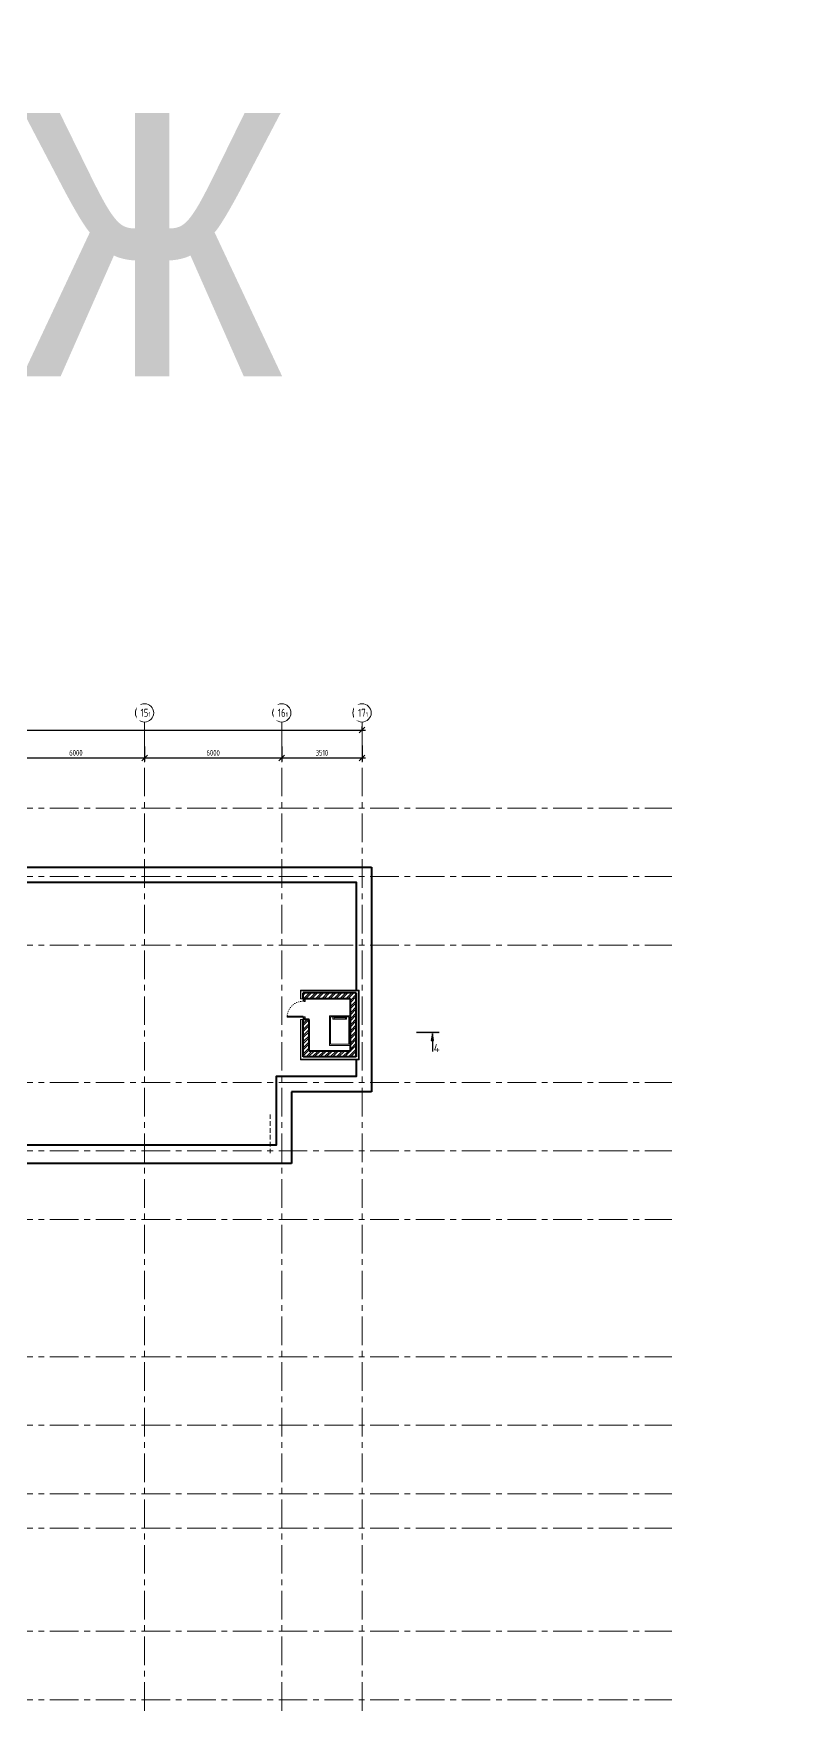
# Model space of a CAD drawing. Header units: millimetres. Extents: x -360149 to 682031, y -35655 to 209517.
# Drawn here: x 237728 to 270949, y 91172 to 164477 of the extents above; entities that cross this region are included whole.
import ezdxf
from ezdxf import colors
from ezdxf.entities.mleader import LeaderData, LeaderLine
from ezdxf.math import Vec2, Vec3

# ---------------------------------------------------------------- set-up
doc = ezdxf.new("R2010")
doc.units = ezdxf.units.MM
doc.header["$MEASUREMENT"] = 0
doc.header["$PDMODE"] = 3
doc.header["$PDSIZE"] = -4
for name, pattern in [('ACAD_ISO03W100', [30, 12, -18]), ('CENTER', [2, 1.25, -0.25, 0.25, -0.25]), ('DASHED', [19.05, 12.7, -6.35]), ('HIDDEN', [6, 4, -2])]:
    doc.linetypes.add(name, pattern=pattern)
doc.layers.get('0').update_dxf_attribs({"color": 250, "lineweight": 9})
doc.layers.get('Defpoints').update_dxf_attribs({"color": 6})
for name, color, linetype, lineweight in [('АР_Двери', 175, 'Continuous', 18), ('АР_Лестницы', 250, 'Continuous', 15), ('АР_Навесной фасад', 147, 'Continuous', 5), ('АР_Оси', 195, 'Continuous', 9), ('АР_Оси размеры', 164, 'Continuous', 9), ('АР_Отметки', 250, 'Continuous', 15), ('АР_Разрезы', 175, 'Continuous', 9), ('АР_стены', 250, 'Continuous', 30), ('АР_Штриховка кирпич', 250, 'Continuous', 9), ('перекр 0.3', 181, 'Continuous', 30)]:
    doc.layers.add(name, color=color, linetype=linetype, lineweight=lineweight)
doc.layers.add('Тонкая', color=7, linetype='Continuous')
doc.styles.add('Arial', font='ARIALN.TTF')
doc.styles.add('ISOCPEUR', font='isocpeur.ttf', dxfattribs={"width": 0.7})
doc.styles.add('METRO-STYLE', font='isocpeur.ttf', dxfattribs={"width": 0.9, "oblique": 15})
doc.styles.add('ГОСТ 2.304', font='isocpeur.ttf', dxfattribs={"width": 0.7})
doc.dimstyles.new('СПДС', dxfattribs={"dimscale": 100, "dimtxt": 2.5, "dimasz": 2.5, "dimexe": 1.5, "dimexo": 0, "dimgap": 1, "dimtad": 1, "dimdec": 0, "dimrnd": 1, "dimtxsty": 'ГОСТ 2.304', "dimblk": 'OBLIQUE', "dimcen": 2.5, "dimdle": 1.5, "dimadec": 0, "dimazin": 2, "dimtfac": 0.75, "dimtdec": 0, "dimtmove": 1, "dimatfit": 3, "dimfxl": 1, "dimtolj": 1, "dimarcsym": 1})

# ---------------------------------------------------------------- blocks, each defined once
blk = doc.blocks.new('_Oblique')
at = {"color": 0, "linetype": 'ByBlock', "lineweight": -2}
blk.add_line((-0.5, -0.5), (0.5, 0.5), dxfattribs=at)
blk = doc.blocks.new('*D462')
at = {"layer": 'Defpoints', "color": 0, "lineweight": 30, "ltscale": 100, "transparency": 16777216}
for p in [(236581, 133363), (242581, 133293), (242581, 132791)]:
    blk.add_point(p, dxfattribs=at)
at = {"layer": 'АР_Оси размеры', "color": 0, "lineweight": -2, "ltscale": 100, "transparency": 16777216}
for p, q in [((236431, 132791), (242731, 132791)), ((236581, 133363), (236581, 132641)), ((242581, 133293), (242581, 132641))]:
    blk.add_line(p, q, dxfattribs=at)
at = {"layer": 'АР_Оси размеры', "color": 0, "lineweight": -2, "ltscale": 100, "transparency": 16777216, "xscale": 250, "yscale": 250, "zscale": 250, "rotation": 180}
blk.add_blockref('_Oblique', (236581, 132791), dxfattribs=at)
at = {"layer": 'АР_Оси размеры', "color": 0, "lineweight": -2, "ltscale": 100, "transparency": 16777216, "xscale": 250, "yscale": 250, "zscale": 250}
blk.add_blockref('_Oblique', (242581, 132791), dxfattribs=at)
at = {"layer": 'АР_Оси размеры', "color": 0, "ltscale": 100, "transparency": 16777216, "insert": (239581, 133016), "char_height": 250, "attachment_point": 5, "style": 'ГОСТ 2.304'}
blk.add_mtext('\\A1;6000', dxfattribs=at)
blk = doc.blocks.new('*D463')
at = {"layer": 'Defpoints', "color": 0, "lineweight": 30, "ltscale": 100, "transparency": 16777216}
for p in [(242581, 133293), (248581, 133292), (248581, 132791)]:
    blk.add_point(p, dxfattribs=at)
at = {"layer": 'АР_Оси размеры', "color": 0, "lineweight": -2, "ltscale": 100, "transparency": 16777216}
for p, q in [((242431, 132791), (248731, 132791)), ((242581, 133293), (242581, 132641)), ((248581, 133292), (248581, 132641))]:
    blk.add_line(p, q, dxfattribs=at)
at = {"layer": 'АР_Оси размеры', "color": 0, "lineweight": -2, "ltscale": 100, "transparency": 16777216, "xscale": 250, "yscale": 250, "zscale": 250, "rotation": 180}
blk.add_blockref('_Oblique', (242581, 132791), dxfattribs=at)
at = {"layer": 'АР_Оси размеры', "color": 0, "lineweight": -2, "ltscale": 100, "transparency": 16777216, "xscale": 250, "yscale": 250, "zscale": 250}
blk.add_blockref('_Oblique', (248581, 132791), dxfattribs=at)
at = {"layer": 'АР_Оси размеры', "color": 0, "ltscale": 100, "transparency": 16777216, "insert": (245581, 133016), "char_height": 250, "attachment_point": 5, "style": 'ГОСТ 2.304'}
blk.add_mtext('\\A1;6000', dxfattribs=at)
blk = doc.blocks.new('*D464')
at = {"layer": 'Defpoints', "color": 0, "lineweight": 30, "ltscale": 100, "transparency": 16777216}
for p in [(248581, 133292), (252091, 133329), (252091, 132791)]:
    blk.add_point(p, dxfattribs=at)
at = {"layer": 'АР_Оси размеры', "color": 0, "lineweight": -2, "ltscale": 100, "transparency": 16777216}
for p, q in [((248431, 132791), (252241, 132791)), ((248581, 133292), (248581, 132641)), ((252091, 133329), (252091, 132641))]:
    blk.add_line(p, q, dxfattribs=at)
at = {"layer": 'АР_Оси размеры', "color": 0, "lineweight": -2, "ltscale": 100, "transparency": 16777216, "xscale": 250, "yscale": 250, "zscale": 250, "rotation": 180}
blk.add_blockref('_Oblique', (248581, 132791), dxfattribs=at)
at = {"layer": 'АР_Оси размеры', "color": 0, "lineweight": -2, "ltscale": 100, "transparency": 16777216, "xscale": 250, "yscale": 250, "zscale": 250}
blk.add_blockref('_Oblique', (252091, 132791), dxfattribs=at)
at = {"layer": 'АР_Оси размеры', "color": 0, "ltscale": 100, "transparency": 16777216, "insert": (250336, 133016), "char_height": 250, "attachment_point": 5, "style": 'ГОСТ 2.304'}
blk.add_mtext('\\A1;3510', dxfattribs=at)
blk = doc.blocks.new('*D469')
at = {"layer": 'Defpoints', "color": 0, "lineweight": 30, "ltscale": 100, "transparency": 16777216}
for p in [(188581, 134013), (252091, 134013), (252091, 134013)]:
    blk.add_point(p, dxfattribs=at)
at = {"layer": 'АР_Оси размеры', "color": 0, "lineweight": -2, "ltscale": 100, "transparency": 16777216}
for p, q in [((188581, 134013), (188581, 134163)), ((252091, 134013), (252091, 134163)), ((188431, 134013), (252241, 134013))]:
    blk.add_line(p, q, dxfattribs=at)
at = {"layer": 'АР_Оси размеры', "color": 0, "lineweight": -2, "ltscale": 100, "transparency": 16777216, "xscale": 250, "yscale": 250, "zscale": 250, "rotation": 180}
blk.add_blockref('_Oblique', (188581, 134013), dxfattribs=at)
at = {"layer": 'АР_Оси размеры', "color": 0, "lineweight": -2, "ltscale": 100, "transparency": 16777216, "xscale": 250, "yscale": 250, "zscale": 250}
blk.add_blockref('_Oblique', (252091, 134013), dxfattribs=at)
at = {"layer": 'АР_Оси размеры', "color": 0, "ltscale": 100, "transparency": 16777216, "insert": (220336, 134238), "char_height": 250, "attachment_point": 5, "style": 'ГОСТ 2.304'}
blk.add_mtext('\\A1;63510', dxfattribs=at)
blk = doc.blocks.new('A$C60573c2e')
at = {"layer": 'АР_Разрезы', "ltscale": 100}
h = blk.add_hatch(color=5, dxfattribs=at)
h.dxf.hatch_style = 1
h.paths.add_polyline_path([(65884, -9869), (65884, -9799), (66884, -9799), (66884, -9869)])
h.paths.add_polyline_path([(66534, -10170), (66584, -9869), (66584, -10170)])
h.paths.add_polyline_path([(66584, -10170), (66584, -9869), (66634, -10170)])
at = {"layer": 'АР_Разрезы', "color": 5, "lineweight": 25, "ltscale": 100}
for p, q in [((65884, -9799, -2792), (66884, -9799, -2792)), ((66584, -9869, -2792), (66534, -10170, -2792)), ((66534, -10170, -2792), (66634, -10170, -2792)), ((66634, -10170, -2792), (66584, -9869, -2792))]:
    blk.add_line(p, q, dxfattribs=at)
at = {"layer": 'АР_Разрезы', "color": 5, "lineweight": 25, "ltscale": 100, "elevation": -2792}
blk.add_lwpolyline([(66584, -9869), (66584, -10653)], dxfattribs=at)
at = {"layer": 'АР_Разрезы', "color": 5, "lineweight": 25, "ltscale": 100, "insert": (66905, -10319, -2792), "char_height": 350, "width": 583.33, "attachment_point": 3, "style": 'METRO-STYLE'}
blk.add_mtext('{\\Q0;\\W1;4}', dxfattribs=at)
blk = doc.blocks.new('_DotSmall')
at = {"color": 0, "linetype": 'ByBlock', "const_width": 0.5}
blk.add_lwpolyline([(-0.0625, 0, 1), (0.0625, 0, 1)], format="xyb", close=True, dxfattribs=at)
blk = doc.blocks.new('*U1913')
blk.add_lwpolyline([(100, 80), (100, 780), (140, 780), (140, 80)], close=True)
for points in [[(0, 0), (0, 80), (55, 80), (55, 0), (0, 0)], [(55, 80), (55, 0), (115, 0), (115, 40), (100, 40), (100, 80), (55, 80)], [(845, 80), (845, 0), (785, 0), (785, 40), (800, 40), (800, 80), (845, 80)], [(900, 0), (900, 80), (845, 80), (845, 0), (900, 0)]]:
    blk.add_lwpolyline(points)
at = {"linetype": 'ACAD_ISO03W100', "ltscale": 3}
blk.add_arc((100, 80), 700, 0, 90, dxfattribs=at)

msp = doc.modelspace()

# ---------------------------------------------------------------- hatches: boundary and pattern name
at = {"layer": 'АР_Штриховка кирпич', "ltscale": 100}
h = msp.add_hatch(dxfattribs=at)
h.set_pattern_fill('ANSI32', color=256, scale=500)
h.paths.add_polyline_path([(251839.29, 122510.68), (249516.79, 122510.68), (249516.8, 122251.5), (249596.8, 122251.5), (251579.3, 122250.68), (251579.3, 119970.68), (249776.8, 119970.68), (249776.8, 121351.5), (249596.8, 121351.5), (249596.8, 121351.5), (249516.8, 121351.5), (249516.8, 119710.68), (251839.3, 119710.68)])

# ---------------------------------------------------------------- linework, layer by layer
at = {"layer": 'АР_Двери', "ltscale": 75}
for points in [[(251566.05, 120216.18), (251566.05, 121516.18), (250666.05, 121516.18), (250666.05, 120216.18)], [(251516.05, 120266.18), (251516.05, 121466.18), (250716.05, 121466.18), (250716.05, 120266.18)], [(251516.05, 120266.18), (251516.05, 121466.18), (250716.05, 121466.18), (250716.05, 120266.18)]]:
    msp.add_lwpolyline(points, close=True, dxfattribs=at)
at = {"layer": 'АР_Лестницы', "ltscale": 75}
for points in [[(250866.73, 121366.01), (250815.92, 121366.01), (250815.92, 121466.18), (250866.73, 121466.18)], [(250866.73, 121366.01), (250815.92, 121366.01), (250815.92, 121466.18), (250866.73, 121466.18)], [(251365.25, 121366.01), (250866.73, 121366.01), (250866.73, 121416.81), (251365.25, 121416.81)], [(251365.25, 121366.01), (250866.73, 121366.01), (250866.73, 121416.81), (251365.25, 121416.81)], [(251416.05, 121366.01), (251365.25, 121366.01), (251365.25, 121466.18), (251416.05, 121466.18)], [(251416.05, 121366.01), (251365.25, 121366.01), (251365.25, 121466.18), (251416.05, 121466.18)]]:
    msp.add_lwpolyline(points, close=True, dxfattribs=at)
at = {"layer": 'АР_Навесной фасад', "color": 18, "lineweight": 40, "ltscale": 100, "true_color": 0x000000}
for p, q in [((226499.3, 128020.68), (252509.3, 128020.68)), ((252509.3, 128020.68), (252509.3, 118180.68)), ((251839.3, 122510.68), (249516.79, 122510.68)), ((249516.8, 122250.68), (249516.79, 122510.68)), ((251839.3, 119710.68), (251839.29, 122510.68)), ((251579.3, 122250.68), (249516.8, 122250.68)), ((251579.3, 119970.68), (251579.3, 122250.68)), ((249516.8, 119710.68), (249516.8, 121351.5)), ((249776.8, 121351.5), (249516.8, 121351.5)), ((249776.8, 119970.68), (249776.8, 121351.5)), ((251839.3, 119710.68), (249516.8, 119710.68)), ((251579.3, 119970.68), (249776.8, 119970.68)), ((252509.3, 118180.68), (248999.3, 118180.68)), ((248999.3, 118180.68), (248999.3, 115050.68)), ((248999.3, 115050.68), (219458.66, 115050.68))]:
    msp.add_line(p, q, dxfattribs=at)
at = {"layer": 'АР_Навесной фасад', "color": 18, "ltscale": 100, "true_color": 0x000000}
for p, q in [((251959.29, 122630.68), (249396.79, 122630.68)), ((249396.8, 122250.68), (249396.79, 122630.68)), ((251939.29, 122610.68), (249416.79, 122610.68)), ((249416.8, 122250.68), (249416.79, 122610.68)), ((251939.3, 119610.68), (251939.29, 122610.68)), ((251959.3, 119590.68), (251959.29, 122630.68)), ((249516.8, 122250.68), (249396.8, 122250.68)), ((249396.8, 119590.68), (249396.8, 121351.5)), ((249516.8, 121351.5), (249396.8, 121351.5)), ((249416.8, 119610.68), (249416.8, 121351.5)), ((251959.3, 119590.68), (249396.8, 119590.68)), ((251939.3, 119610.68), (249416.8, 119610.68))]:
    msp.add_line(p, q, dxfattribs=at)
at = {"layer": 'АР_Навесной фасад', "color": 18, "lineweight": 40, "ltscale": 100, "true_color": 0x000000}
for points in [[(226499.85, 127350.52), (251839.29, 127350.54), (251839.29, 122630.68)], [(251839.29, 122510.68), (251839.3, 119710.68)]]:
    msp.add_lwpolyline(points, dxfattribs=at)
msp.add_lwpolyline([(251839.3, 119590.68), (251839.3, 118850.68), (248329.3, 118850.68), (248329.3, 115850.68), (218814.3, 115850.68), (218814.3, 114910.68, -0.17135881), (216282.86, 109248.24, -0.19045462), (210087.53, 106369.37), (209329.18, 106369.37), (209329.18, 101865.68), (212459.18, 101865.68), (212459.18, 98935.68), (215581.05, 98935.67), (215579.3, 92065.68), (211649.18, 92065.68), (211649.18, 91935.68), (206259.17, 91935.67), (206259.18, 83485.69)], format="xyb", dxfattribs=at)
at = {"layer": 'АР_Оси', "linetype": 'CENTER', "ltscale": 1000}
for p, q in [((242580.55, 134363.15), (242580.55, 78630.8)), ((248580.55, 134363.15), (248580.55, 78630.8)), ((252090.55, 134363.15), (252090.55, 78630.8)), ((182446.86, 130600.68), (265625.26, 130600.68)), ((182446.86, 127600.68), (265625.26, 127600.68)), ((182446.86, 124600.68), (265625.26, 124600.68)), ((182446.86, 118600.68), (265625.26, 118600.68)), ((182446.86, 115600.68), (265625.26, 115600.68)), ((182446.86, 112600.68), (265625.26, 112600.68)), ((182446.86, 106600.68), (265625.26, 106600.68)), ((182446.86, 103600.68), (265625.26, 103600.68)), ((182446.86, 100600.68), (265625.26, 100600.68)), ((182446.86, 99100.68), (265625.26, 99100.68)), ((182446.86, 94600.68), (265625.26, 94600.68)), ((182446.86, 91600.68), (265625.26, 91600.68))]:
    msp.add_line(p, q, dxfattribs=at)
at = {"layer": 'АР_Оси', "ltscale": 0.5}
for centre in [(242580.55, 134763.15), (248580.55, 134763.15), (252090.55, 134763.15)]:
    msp.add_circle(centre, 400, dxfattribs=at)
at = {"layer": 'АР_стены', "linetype": 'DASHED', "lineweight": 15, "ltscale": 200}
msp.add_lwpolyline([(251516.05, 120266.18), (251516.05, 121466.18), (250716.05, 121466.18), (250716.05, 120266.18)], close=True, dxfattribs=at)
at = {"layer": 'перекр 0.3', "color": 7, "linetype": 'HIDDEN', "lineweight": 5, "ltscale": 50}
msp.add_line((248079.55, 117199.25), (248079.55, 115500.68), dxfattribs=at)
msp.add_line((248079.55, 117199.25), (248079.55, 115500.68), dxfattribs=at)

# ---------------------------------------------------------------- block references
at = {"layer": 'АР_Двери', "rotation": 89.99999999999999}
msp.add_blockref('*U1913', (249596.8, 121351.5), dxfattribs=at)
at = {"layer": 'Тонкая', "color": 31, "ltscale": 100, "true_color": 0xfecc66}
msp.add_blockref('A$C60573c2e', (188580.55, 130600.68), dxfattribs=at)

# ---------------------------------------------------------------- texts
at = {"style": 'Arial'}
msp.add_text('4 этаж', height=15000, dxfattribs=at).set_placement((196647.71, 149476.74))

# ---------------------------------------------------------------- dimensions: what is measured, and where the dimension line sits
at = {"layer": 'АР_Оси размеры', "ltscale": 100}
for base, p1, p2, picture, middle in [((242580.55, 132790.78), (236580.55, 133363.45), (242580.55, 133292.76), '*D462', (239580.55, 133015.78)), ((248580.55, 132790.78), (242580.55, 133292.76), (248580.55, 133291.97), '*D463', (245580.55, 133015.78)), ((252090.55, 132790.78), (248580.55, 133291.97), (252090.55, 133328.98), '*D464', (250335.55, 133015.78))]:
    dim = msp.add_linear_dim(base=base, p1=p1, p2=p2, dimstyle='СПДС', dxfattribs=at)
    dim.commit()
    dim.dimension.update_dxf_attribs({"geometry": picture, "text_midpoint": middle})

# ---------------------------------------------------------------- leaders
at = {"layer": 'АР_Отметки'}
ml = msp.add_multileader_mtext('Standard', dxfattribs=at)
ml.set_content('Л.4', color=256, style='ISOCPEUR')
ml.set_leader_properties(color=256, linetype='Continuous', lineweight=-1)
ml.set_arrow_properties(name='DOTSMALL')
ml.build(insert=Vec2(0, 0))
ml.multileader.update_dxf_attribs({"has_text_frame": 1, "text_left_attachment_type": 4, "text_right_attachment_type": 4, "dogleg_length": 100, "arrow_head_size": 180})
ctx = ml.context
ctx.base_point, ctx.char_height, ctx.arrow_head_size, ctx.landing_gap_size, ctx.plane_origin = Vec3(492034.94, 129862.56), 250, 180, 50, Vec3(520155.38, 117704.9)
ctx.left_attachment, ctx.right_attachment = 4, 4
notes = []
notes.append((ctx, [(0, (0, 0, 0), (0, 0), (1, 0), 1, [])]))
ctx.mtext.insert, ctx.mtext.width, ctx.mtext.line_spacing_style, ctx.mtext.flow_direction = Vec3(492084.94, 130195.89), 852.697, 2, 5
for ctx, leaders in notes:
    for number, flags, end, landing, length, lines in leaders:
        leader = LeaderData()
        leader.index, (leader.has_last_leader_line, leader.has_dogleg_vector, leader.attachment_direction) = number, flags
        leader.last_leader_point, leader.dogleg_vector, leader.dogleg_length = Vec3(end), Vec3(landing), length
        for number, points, colour, breaks in lines:
            line = LeaderLine()
            line.index, line.vertices, line.color, line.breaks = number, Vec3.list(points), colors.encode_raw_color(colour), breaks
            leader.lines.append(line)
        ctx.leaders.append(leader)

# ---------------------------------------------------------------- next in the draw order: texts
at = {"layer": 'АР_Оси', "char_height": 350, "width": 123.8671, "attachment_point": 1, "line_spacing_factor": 1.149209, "style": 'ГОСТ 2.304', "bg_fill": 2}
for s, insert in [('{\\W0.8;15\\H0.57143x;1}', (242406.46, 134940.93)), ('{\\W0.8;16\\H0.57143x;1}', (248406.46, 134940.93)), ('{\\W0.8;17\\H0.57143x;1}', (251916.46, 134940.93))]:
    msp.add_mtext(s, dxfattribs=dict(at, insert=insert))

# ---------------------------------------------------------------- next in the draw order: dimensions: what is measured, and where the dimension line sits
at = {"layer": 'АР_Оси размеры', "ltscale": 100}
dim = msp.add_linear_dim(base=(252090.55, 134013.15), p1=(188580.55, 134013.15), p2=(252090.55, 134013.15), dimstyle='СПДС', dxfattribs=at)
dim.commit()
dim.dimension.update_dxf_attribs({"geometry": '*D469', "text_midpoint": (220335.55, 134238.15)})

doc.saveas('drawing.dxf')
